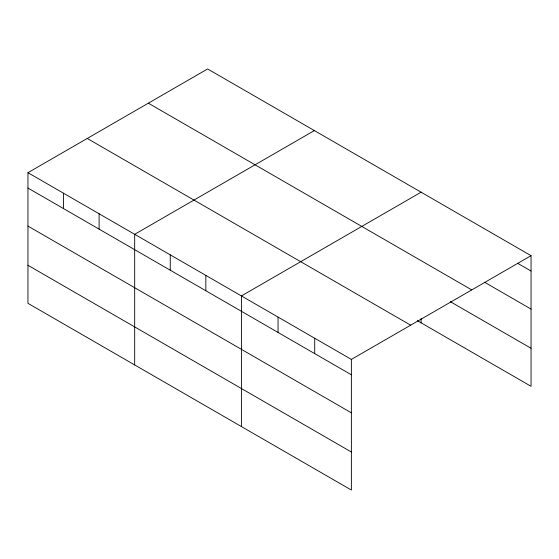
<?xml version="1.0" encoding="UTF-8"?>
<svg xmlns="http://www.w3.org/2000/svg" width="559" height="559" viewBox="0 0 559 559"><rect width="100%" height="100%" fill="white"/><g stroke="black" fill="none" stroke-linecap="round" stroke-linejoin="round"><path stroke-width="0.84" d="M27.95 172.689L351.373 359.416L351.373 490.047L27.95 303.32L27.95 172.689L207.627 68.953L531.05 255.68L531.05 386.311L417.384 320.684M314.361 130.568L134.677 234.312L134.677 364.943M421.088 192.191L241.411 295.928L241.411 426.559M351.373 359.416L531.05 255.68M517.585 263.275L531.05 271.045M484.674 282.309L531.05 309.085M148.338 103.184L471.754 289.911M450.261 301.629L531.05 348.271M87.246 138.457L410.662 325.184M27.95 188.055L351.373 374.782M27.95 226.095L351.373 412.821M27.95 265.287L351.373 452.007M421.088 318.504L421.088 322.822M314.717 338.251L314.717 353.623M278.061 317.093L278.061 332.458M205.831 275.391L205.831 290.757M170.257 254.848L170.257 270.214M99.104 213.769L99.104 229.134M63.523 193.225L63.523 208.598"/></g></svg>
